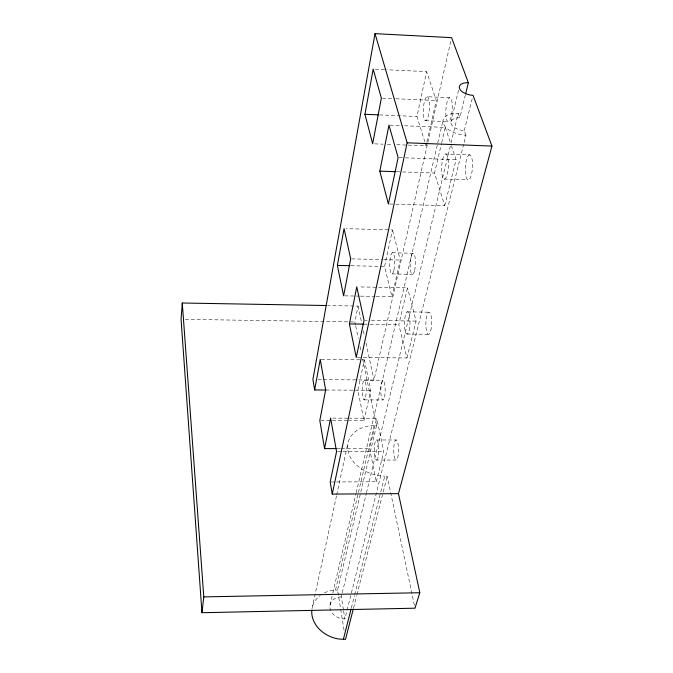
<?xml version="1.0" encoding="UTF-8"?>
<svg xmlns="http://www.w3.org/2000/svg" width="673" height="673" viewBox="0 0 673 673"><rect width="100%" height="100%" fill="white"/><g stroke="black" fill="none" stroke-linecap="round" stroke-linejoin="round"><path stroke-width="0.5" stroke-dasharray="3.37 2.52" d="M355.47 325.034L354.831 321.963L358.053 306.072L327.709 305.542M362.343 359.836L364.404 359.862L357.843 390.231L363.967 420.625L349.253 420.583M376.199 296.431L391.972 296.726L384.561 266.474L392.46 229.922L346.141 228.66M424.856 141.902L416.949 116.479L426.632 71.641L386.807 69.74M336.475 495.951L312.036 608.485A30.092 24.396 15.7 0 1 320.213 595.47M336.693 494.933L347.798 443.776M363.967 420.625L370.831 390.273L364.404 359.862M391.972 296.726L400.258 260.022L392.46 229.922M408.267 145.132L426.068 145.814L426.749 142.794M426.976 141.793L436.297 100.546L426.632 71.641M323.25 379.631L373.986 380.035L450.885 40.733M329.98 605.212L332.597 593.965M332.841 592.947L355.967 493.763M356.202 492.745L442.977 120.576M324.394 592.905A30.092 24.396 15.7 0 1 330.165 590.81L335.491 590.112L374.18 425.454L376.577 425.462L362.579 358.852M336.475 481.961L376.291 481.767L369.603 448.58L376.745 418.269L349.497 418.185M357.304 357.439L406.963 357.977L398.803 324.664L407.485 287.859L358.835 286.891M395.699 204.197L444.693 205.694L434.539 173.045L441.471 143.643M441.707 142.626L445.29 127.416L403.573 125.725M344.046 630.071L337.577 590.078L376.577 425.462M450.918 122.065L459.07 87.869M343.432 609.873L341.304 596.867L342.044 593.805M342.296 592.787L366.221 493.831M366.465 492.813L450.834 143.929M451.078 142.912L458.229 113.325A19.424 10.389 12.4 0 0 443.322 123.496A19.424 10.389 12.4 0 0 465.926 135.206L463.882 143.349M465.926 135.206L464.294 130.57A11.332 6.057 12.4 0 1 451.12 123.739A11.332 6.057 12.4 0 1 459.81 117.809L465.422 94.75M376.291 481.767L383.778 451.541L376.745 418.269M406.963 357.977L416.099 321.097L407.485 287.859M444.693 205.694L456.092 159.686L450.851 144.039M464.294 130.57L472.799 96.34M341.304 596.867A13.393 10.802 15.6 0 0 329.989 608.148A13.393 10.802 15.6 0 0 344.904 618.882L463.63 144.367M351.348 607.938L354.427 595.782M354.688 594.772L384.754 476.223L387.236 476.215L414.972 608.19M353.569 607.896L356.673 595.74M356.934 594.73L387.236 476.215M374.18 425.454L368.097 426.051A34.718 24.943 14 0 0 347.941 450.759A34.718 24.943 14 0 0 378.192 475.601L384.754 476.223M335.491 590.112L337.577 590.078M331.234 481.986L335.432 481.969M337.602 451.591L341.8 451.583M342.851 451.583L383.778 451.541M376.443 460.071A10.061 2.246 89.8 0 0 378.52 445.476A10.061 2.246 89.8 0 0 374.642 444.533A10.061 2.246 89.8 0 0 376.443 460.071L396.044 460.029A10.036 2.389 89.8 0 0 398.248 445.467A10.036 2.389 89.8 0 0 394.109 444.525A10.036 2.389 89.8 0 0 396.044 460.029M376.594 439.974L396.187 439.982M337.131 448.605L340.269 448.605M341.32 448.605L369.603 448.58M332.723 418.135L348.446 418.177M320.861 420.507L331.377 420.532M332.428 420.541L348.202 420.583M364.118 399.871L382.895 399.972M325.968 390.02L370.831 390.273M318.077 379.589L322.216 379.622M364.253 380.632L383.03 380.783M321.248 359.407L361.317 359.828M185.252 319.347L354.831 321.963M363.799 324.134L368.947 324.209M369.982 324.226L398.803 324.664M407.14 334.027L428.667 334.33M407.3 311.826L428.836 312.188M365.086 320.298L367.172 320.331M371.336 320.39L416.099 321.097M344.669 295.842L355.176 296.036M356.227 296.061L359.382 296.12M360.434 296.137L375.147 296.414M392.132 273.911L412.675 274.357M351.701 258.886L382.701 259.618M383.736 259.635L400.258 260.022M351.003 265.717L384.561 266.474M392.292 252.754L412.835 253.258M389.44 204.003L394.656 204.163M396.33 171.716L401.495 171.901M402.53 171.935L434.539 173.045M444.02 179.052L467.844 179.859M445.972 154.016A12.594 3.34 -86.7 0 1 447.394 173.718A12.594 3.34 -86.7 0 1 441.715 171.901A12.594 3.34 -86.7 0 1 445.972 154.016L469.905 154.908A12.551 3.55 -86.5 0 1 471.428 174.559A12.551 3.55 -86.5 0 1 465.388 172.725A12.551 3.55 -86.5 0 1 469.905 154.908M399.148 157.608L404.33 157.793M405.365 157.835L456.092 159.686M374.743 143.854L383.122 144.173M387.312 144.333L392.552 144.535M396.742 144.695L407.215 145.099M379.496 114.915L416.949 116.479M425.479 120.703L448.1 121.645M390.012 125.17L402.53 125.674M427.229 96.719A12.03 2.97 -86.3 0 1 428.499 115.15A12.03 2.97 -86.3 0 1 423.401 114.284A12.03 2.97 -86.3 0 1 427.229 96.719L449.959 97.728A11.996 3.155 -86 0 1 451.314 116.109A11.996 3.155 -86 0 1 445.896 115.234A11.996 3.155 -86 0 1 449.959 97.728M382.399 98.165L394.841 98.721M395.875 98.763L436.297 100.546M375.273 69.193L385.755 69.689M458.229 113.325L459.81 117.809M445.29 127.416L450.531 143.063M425.159 142.886L426.068 145.814M358.053 306.072L361.813 323.536M363.361 330.729L364.244 334.834M366.019 343.053L373.986 380.035M355.689 326.06L358.272 338.359M359.996 346.553L360.854 350.658M343.6 610.874L344.904 618.882M414.61 270.479A10.6 2.625 -88.1 0 0 413.516 253.334A10.6 2.625 -88.1 0 0 410.21 267.585A10.6 2.625 -88.1 0 0 414.61 270.479M384.485 397.12A9.599 2.187 -89.6 0 0 383.593 381.095A9.599 2.187 -89.6 0 0 380.851 392.923A9.599 2.187 -89.6 0 0 384.485 397.12M430.787 330.611A11.088 2.902 -88.7 0 0 429.584 312.398A11.088 2.902 -88.7 0 0 425.95 326.741A11.088 2.902 -88.7 0 0 430.787 330.611M393.949 270.016A10.633 2.465 -88.2 0 0 392.931 252.829A10.633 2.465 -88.2 0 0 389.818 267.122A10.633 2.465 -88.2 0 0 393.949 270.016M409.134 330.3A11.113 2.726 -88.8 0 0 408.006 312.036A11.113 2.726 -88.8 0 0 404.582 326.422A11.113 2.726 -88.8 0 0 409.134 330.3M365.616 397.011A9.624 2.053 -89.6 0 0 364.783 380.943A9.624 2.053 -89.6 0 0 362.2 392.796A9.624 2.053 -89.6 0 0 365.616 397.011"/><path stroke-width="1.01" d="M326.666 305.525L182.282 303.001L181.062 319.288L201.967 612.716L414.972 608.19L419.809 592.728L398.466 493.654L491.938 146.075L473.052 95.33A11.592 5.964 12.3 0 1 459.533 88.508A11.592 5.964 12.3 0 1 468.349 82.712L451.583 37.654L375.021 33.65L312.895 379.547L314.653 389.945L325.968 390.02M201.967 612.716L203.784 596.892L182.282 303.001M314.653 389.945L320.222 359.39L325.639 389.97L319.81 420.507L324.554 448.613L336.079 448.605M337.366 265.414L344.08 228.601L350.675 258.861L343.617 295.826L337.366 265.414L349.952 265.692M364.934 114.301L373.179 69.092L381.364 98.123L372.649 143.778L364.934 114.301L378.453 114.864M324.554 448.613L330.628 418.126L336.559 451.591L330.191 481.994L332.235 494.091L398.466 493.654M349.388 323.915L356.766 286.849L364.051 320.281L356.269 357.422L349.388 323.915L363.799 324.134M379.808 171.144L388.977 125.128L398.113 157.566L388.397 203.969L379.808 171.144L395.295 171.682M332.235 494.091L407.131 142.811L375.021 33.65M465.666 93.749L468.349 82.712M311.801 610.302A30.092 24.396 15.7 0 0 337.695 638.862L343.381 639.35L351.087 608.956M353.308 608.905L345.535 639.3L343.381 639.35M203.784 596.892L419.809 592.728M407.131 142.811L491.938 146.075"/></g></svg>
